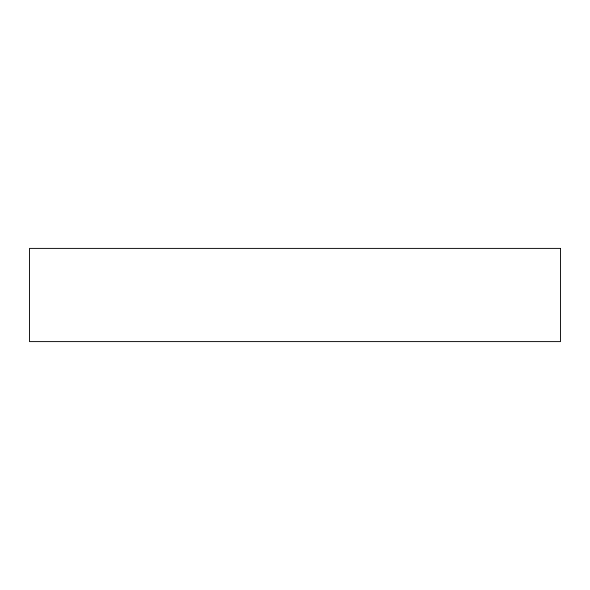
<?xml version="1.0" encoding="UTF-8"?>
<svg xmlns="http://www.w3.org/2000/svg" width="590" height="590" viewBox="0 0 590 590"><rect width="100%" height="100%" fill="white"/><g stroke="black" fill="none" stroke-linecap="round" stroke-linejoin="round"><path stroke-width="0.89" d="M560.5 248.397L29.5 248.397L29.5 341.603L560.5 341.603L560.5 248.397"/></g></svg>
